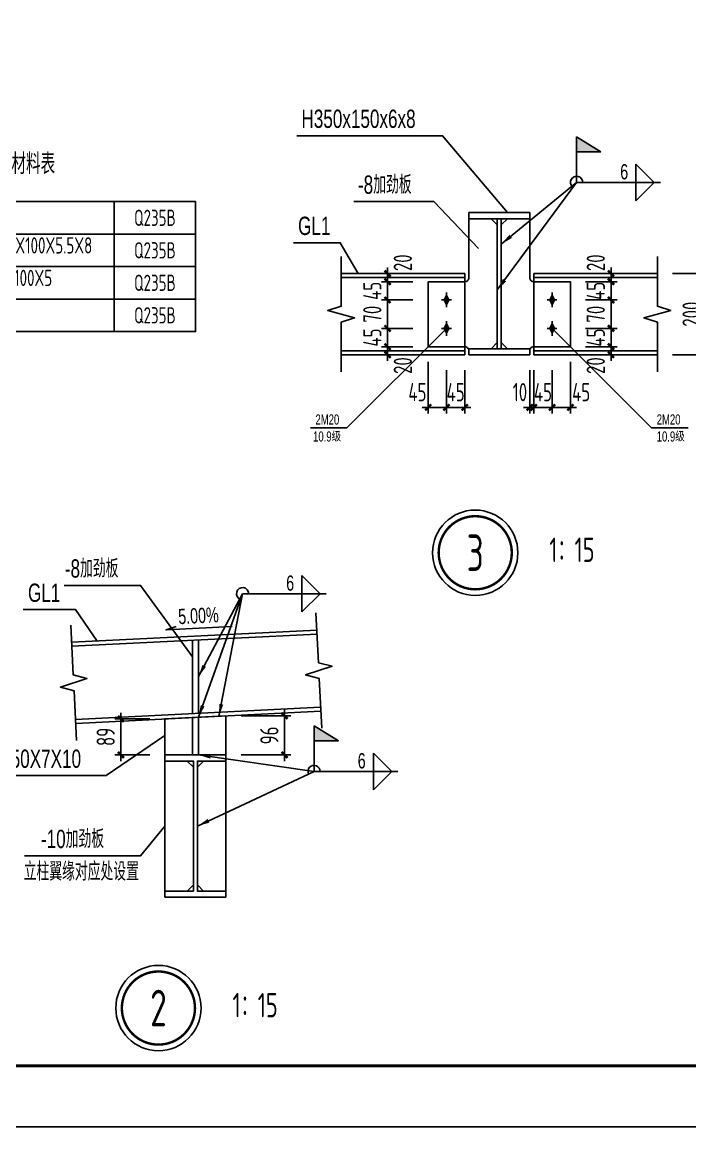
# Model space of a CAD drawing. Extents: x -803796 to -501762, y -1479216 to -846035.
# Drawn here: x -547859 to -531421, y -1196376 to -1169180 of the extents above; entities that cross this region are included whole.
import ezdxf
from ezdxf.enums import TextEntityAlignment as Align

# ---------------------------------------------------------------- set-up
doc = ezdxf.new("R2010")
doc.units = 0
doc.header["$LTSCALE"] = 1500
doc.linetypes.add('DASHED', pattern=[19.05, 12.7, -6.35])
doc.layers.get('0').update_dxf_attribs({"linetype": 'CONTINUOUS'})
doc.layers.get('Defpoints').update_dxf_attribs({"linetype": 'CONTINUOUS'})
for name, color, linetype in [('BORDER', 7, 'CONTINUOUS'), ('C_Beam', 4, 'DASHED'), ('DIM', 3, 'CONTINUOUS'), ('NUM', 7, 'CONTINUOUS'), ('STXT_GB_THIN', 2, 'CONTINUOUS'), ('STXT_HF', 7, 'CONTINUOUS'), ('STXT_HF_TEXT', 7, 'CONTINUOUS'), ('STXT_LS_THIN', 8, 'CONTINUOUS'), ('STXT_XG_END_THIN', 2, 'CONTINUOUS'), ('STXT_XG_THIN', 2, 'CONTINUOUS'), ('STXT_XG_TNDSH', 6, 'DASHED'), ('TAB', 7, 'CONTINUOUS'), ('THIN', 7, 'CONTINUOUS')]:
    doc.layers.add(name, color=color, linetype=linetype)
doc.styles.add('TSSD_Dimension', font='Tssdeng.shx', dxfattribs={"width": 0.7, "bigfont": 'hztxt.shx'})
doc.styles.add('TSSD_Label', font='tj03-romans1.shx', dxfattribs={"width": 0.7, "bigfont": 'hztxt.shx'})
doc.styles.add('TSSD_NORM', font='tssdeng.shx', dxfattribs={"width": 0.7, "bigfont": 'hztxt.shx'})
doc.styles.add('TSSD_Num', font='tssdeng.shx', dxfattribs={"width": 0.7, "bigfont": 'hztxt.shx'})
doc.dimstyles.new('TSSD_15_150', dxfattribs={"dimtxt": 450, "dimasz": 150, "dimexe": 150, "dimexo": 375, "dimgap": 150, "dimtad": 1, "dimdec": 0, "dimlfac": 0.1, "dimzin": 0, "dimdsep": 46, "dimtxsty": 'TSSD_Dimension', "dimblk": 'ARCHTICK', "dimblk1": 'ARCHTICK', "dimblk2": 'ARCHTICK', "dimcen": 0, "dimdle": 150, "dimclrt": 7, "dimadec": 0, "dimazin": 0, "dimtfac": 1, "dimtdec": 0, "dimtix": 1, "dimtmove": 2, "dimatfit": 3, "dimfxl": 1, "dimtolj": 1, "dimtzin": 0, "dimarcsym": 0})
doc.dimstyles.new('TSSD_LEADER_STYLE_300.0', dxfattribs={"dimtxt": 0.18, "dimasz": 300, "dimexe": 0.18, "dimexo": 0.0625, "dimgap": 0.09, "dimtad": 0, "dimtih": 1, "dimtoh": 1, "dimdec": 4, "dimzin": 0, "dimdsep": 46, "dimtxsty": 'Standard', "dimcen": 0.09, "dimadec": 0, "dimazin": 0, "dimtfac": 1, "dimtdec": 4, "dimtofl": 0, "dimtmove": 0, "dimatfit": 3, "dimfxl": 1, "dimtolj": 1, "dimtzin": 0, "dimarcsym": 0})

# ---------------------------------------------------------------- blocks, each defined once
blk = doc.blocks.new('ts_idx2')
at = {"color": 0, "linetype": 'ByBlock', "lineweight": -2, "const_width": 0.0333}
blk.add_lwpolyline([(-0.5, 0, 1), (0.5, 0, 1)], format="xyb", close=True, dxfattribs=at)
at = {"color": 0, "linetype": 'ByBlock', "lineweight": -2}
blk.add_circle((0, 0), 0.583, dxfattribs=at)
at = {"color": 0, "linetype": 'ByBlock', "lineweight": -2, "style": 'TSSD_Num', "width": 0.7}
blk.add_attdef('A', text='', height=0.5, dxfattribs=at).set_placement((0, 0), align=Align.MIDDLE_CENTER)
blk = doc.blocks.new('_WELD001')
at = {"linetype": 'ByBlock'}
blk.add_hatch(color=0, dxfattribs=at).paths.add_polyline_path([(0, 1.5), (0, 1), (0.8, 1)])
at = {"color": 0, "linetype": 'ByBlock'}
for p, q in [((0, 0), (0, 1.5)), ((0.8, 1), (0, 1.5)), ((0, 1), (0.8, 1))]:
    blk.add_line(p, q, dxfattribs=at)
blk = doc.blocks.new('_WELD004')
at = {"color": 0, "linetype": 'ByBlock'}
for p, q in [((0, 1), (1, 0)), ((0, 0), (0, 1))]:
    blk.add_line(p, q, dxfattribs=at)
blk = doc.blocks.new('_ArchTick')
at = {"color": 0, "linetype": 'ByBlock', "const_width": 0.4}
blk.add_lwpolyline([(-0.5, -0.5), (0.5, 0.5)], dxfattribs=at)
blk = doc.blocks.new('*D731')
at = {"layer": 'Defpoints', "color": 0, "transparency": 16777216}
for p in [(-534363, -1175370), (-534363, -1175570), (-533363, -1175570)]:
    blk.add_point(p, dxfattribs=at)
at = {"layer": 'DIM', "color": 0, "lineweight": -2, "transparency": 16777216}
for p, q in [((-533988, -1175370), (-533213, -1175370)), ((-533363, -1175370), (-533363, -1175220)), ((-533363, -1175370), (-533363, -1175570)), ((-533988, -1175570), (-533213, -1175570)), ((-533363, -1175570), (-533363, -1175720))]:
    blk.add_line(p, q, dxfattribs=at)
at = {"layer": 'DIM', "color": 0, "lineweight": -2, "transparency": 16777216, "xscale": 150, "yscale": 150, "zscale": 150}
for p, rotation in [((-533363, -1175370), 270), ((-533363, -1175570), 90)]:
    blk.add_blockref('_ArchTick', p, dxfattribs=dict(at, rotation=rotation))
at = {"layer": 'DIM', "color": 7, "transparency": 16777216, "insert": (-533738, -1175104), "char_height": 450, "attachment_point": 5, "rotation": 90, "style": 'TSSD_Dimension'}
blk.add_mtext('\\A1;20', dxfattribs=at)
blk = doc.blocks.new('*D732')
at = {"layer": 'Defpoints', "color": 0, "transparency": 16777216}
for p in [(-534363, -1175570), (-534363, -1176020), (-533363, -1176020)]:
    blk.add_point(p, dxfattribs=at)
at = {"layer": 'DIM', "color": 0, "lineweight": -2, "transparency": 16777216}
for p, q in [((-533988, -1175570), (-533213, -1175570)), ((-533363, -1175570), (-533363, -1175420)), ((-533363, -1175570), (-533363, -1176020)), ((-533988, -1176020), (-533213, -1176020)), ((-533363, -1176020), (-533363, -1176170))]:
    blk.add_line(p, q, dxfattribs=at)
at = {"layer": 'DIM', "color": 0, "lineweight": -2, "transparency": 16777216, "xscale": 150, "yscale": 150, "zscale": 150}
for p, rotation in [((-533363, -1175570), 270), ((-533363, -1176020), 90)]:
    blk.add_blockref('_ArchTick', p, dxfattribs=dict(at, rotation=rotation))
at = {"layer": 'DIM', "color": 7, "transparency": 16777216, "insert": (-533738, -1175795), "char_height": 450, "attachment_point": 5, "rotation": 90, "style": 'TSSD_Dimension'}
blk.add_mtext('\\A1;45', dxfattribs=at)
blk = doc.blocks.new('*D733')
at = {"layer": 'Defpoints', "color": 0, "transparency": 16777216}
for p in [(-534363, -1176020), (-534363, -1176720), (-533363, -1176720)]:
    blk.add_point(p, dxfattribs=at)
at = {"layer": 'DIM', "color": 0, "lineweight": -2, "transparency": 16777216}
for p, q in [((-533363, -1176020), (-533363, -1175870)), ((-533988, -1176020), (-533213, -1176020)), ((-533363, -1176020), (-533363, -1176720)), ((-533988, -1176720), (-533213, -1176720)), ((-533363, -1176720), (-533363, -1176870))]:
    blk.add_line(p, q, dxfattribs=at)
at = {"layer": 'DIM', "color": 0, "lineweight": -2, "transparency": 16777216, "xscale": 150, "yscale": 150, "zscale": 150}
for p, rotation in [((-533363, -1176020), 270), ((-533363, -1176720), 90)]:
    blk.add_blockref('_ArchTick', p, dxfattribs=dict(at, rotation=rotation))
at = {"layer": 'DIM', "color": 7, "transparency": 16777216, "insert": (-533738, -1176370), "char_height": 450, "attachment_point": 5, "rotation": 90, "style": 'TSSD_Dimension'}
blk.add_mtext('\\A1;70', dxfattribs=at)
blk = doc.blocks.new('*D734')
at = {"layer": 'Defpoints', "color": 0, "transparency": 16777216}
for p in [(-534363, -1176720), (-534363, -1177170), (-533363, -1177170)]:
    blk.add_point(p, dxfattribs=at)
at = {"layer": 'DIM', "color": 0, "lineweight": -2, "transparency": 16777216}
for p, q in [((-533988, -1176720), (-533213, -1176720)), ((-533363, -1176720), (-533363, -1176570)), ((-533363, -1176720), (-533363, -1177170)), ((-533988, -1177170), (-533213, -1177170)), ((-533363, -1177170), (-533363, -1177320))]:
    blk.add_line(p, q, dxfattribs=at)
at = {"layer": 'DIM', "color": 0, "lineweight": -2, "transparency": 16777216, "xscale": 150, "yscale": 150, "zscale": 150}
for p, rotation in [((-533363, -1176720), 270), ((-533363, -1177170), 90)]:
    blk.add_blockref('_ArchTick', p, dxfattribs=dict(at, rotation=rotation))
at = {"layer": 'DIM', "color": 7, "transparency": 16777216, "insert": (-533738, -1176945), "char_height": 450, "attachment_point": 5, "rotation": 90, "style": 'TSSD_Dimension'}
blk.add_mtext('\\A1;45', dxfattribs=at)
blk = doc.blocks.new('*D735')
at = {"layer": 'Defpoints', "color": 0, "transparency": 16777216}
for p in [(-534363, -1177170), (-534363, -1177370), (-533363, -1177370)]:
    blk.add_point(p, dxfattribs=at)
at = {"layer": 'DIM', "color": 0, "lineweight": -2, "transparency": 16777216}
for p, q in [((-533988, -1177170), (-533213, -1177170)), ((-533363, -1177170), (-533363, -1177020)), ((-533363, -1177170), (-533363, -1177370)), ((-533988, -1177370), (-533213, -1177370)), ((-533363, -1177370), (-533363, -1177520))]:
    blk.add_line(p, q, dxfattribs=at)
at = {"layer": 'DIM', "color": 0, "lineweight": -2, "transparency": 16777216, "xscale": 150, "yscale": 150, "zscale": 150}
for p, rotation in [((-533363, -1177170), 270), ((-533363, -1177370), 90)]:
    blk.add_blockref('_ArchTick', p, dxfattribs=dict(at, rotation=rotation))
at = {"layer": 'DIM', "color": 7, "transparency": 16777216, "insert": (-533738, -1177636), "char_height": 450, "attachment_point": 5, "rotation": 90, "style": 'TSSD_Dimension'}
blk.add_mtext('\\A1;20', dxfattribs=at)
blk = doc.blocks.new('*D736')
at = {"layer": 'Defpoints', "color": 0, "transparency": 16777216}
for p in [(-535363, -1177370), (-535263, -1177370), (-535263, -1178665)]:
    blk.add_point(p, dxfattribs=at)
at = {"layer": 'DIM', "color": 0, "lineweight": -2, "transparency": 16777216}
for p, q in [((-535363, -1177745), (-535363, -1178815)), ((-535263, -1177745), (-535263, -1178815)), ((-535363, -1178665), (-535513, -1178665)), ((-535363, -1178665), (-535263, -1178665)), ((-535263, -1178665), (-535113, -1178665))]:
    blk.add_line(p, q, dxfattribs=at)
at = {"layer": 'DIM', "color": 0, "lineweight": -2, "transparency": 16777216, "xscale": 150, "yscale": 150, "zscale": 150}
blk.add_blockref('_ArchTick', (-535363, -1178665), dxfattribs=at)
at = {"layer": 'DIM', "color": 0, "lineweight": -2, "transparency": 16777216, "xscale": 150, "yscale": 150, "zscale": 150, "rotation": 180}
blk.add_blockref('_ArchTick', (-535263, -1178665), dxfattribs=at)
at = {"layer": 'DIM', "color": 7, "transparency": 16777216, "insert": (-535605, -1178290), "char_height": 450, "attachment_point": 5, "style": 'TSSD_Dimension'}
blk.add_mtext('\\A1;10', dxfattribs=at)
blk = doc.blocks.new('*D737')
at = {"layer": 'Defpoints', "color": 0, "transparency": 16777216}
for p in [(-535263, -1177370), (-534813, -1177370), (-534813, -1178665)]:
    blk.add_point(p, dxfattribs=at)
at = {"layer": 'DIM', "color": 0, "lineweight": -2, "transparency": 16777216}
for p, q in [((-535263, -1177745), (-535263, -1178815)), ((-534813, -1177745), (-534813, -1178815)), ((-535263, -1178665), (-535413, -1178665)), ((-535263, -1178665), (-534813, -1178665)), ((-534813, -1178665), (-534663, -1178665))]:
    blk.add_line(p, q, dxfattribs=at)
at = {"layer": 'DIM', "color": 0, "lineweight": -2, "transparency": 16777216, "xscale": 150, "yscale": 150, "zscale": 150}
blk.add_blockref('_ArchTick', (-535263, -1178665), dxfattribs=at)
at = {"layer": 'DIM', "color": 0, "lineweight": -2, "transparency": 16777216, "xscale": 150, "yscale": 150, "zscale": 150, "rotation": 180}
blk.add_blockref('_ArchTick', (-534813, -1178665), dxfattribs=at)
at = {"layer": 'DIM', "color": 7, "transparency": 16777216, "insert": (-535038, -1178290), "char_height": 450, "attachment_point": 5, "style": 'TSSD_Dimension'}
blk.add_mtext('\\A1;45', dxfattribs=at)
blk = doc.blocks.new('*D738')
at = {"layer": 'Defpoints', "color": 0, "transparency": 16777216}
for p in [(-534363, -1177170), (-534813, -1177370), (-534363, -1178665)]:
    blk.add_point(p, dxfattribs=at)
at = {"layer": 'DIM', "color": 0, "lineweight": -2, "transparency": 16777216}
for p, q in [((-534363, -1177545), (-534363, -1178815)), ((-534813, -1177745), (-534813, -1178815)), ((-534963, -1178665), (-534213, -1178665))]:
    blk.add_line(p, q, dxfattribs=at)
at = {"layer": 'DIM', "color": 0, "lineweight": -2, "transparency": 16777216, "xscale": 150, "yscale": 150, "zscale": 150, "rotation": 180}
blk.add_blockref('_ArchTick', (-534813, -1178665), dxfattribs=at)
at = {"layer": 'DIM', "color": 0, "lineweight": -2, "transparency": 16777216, "xscale": 150, "yscale": 150, "zscale": 150}
blk.add_blockref('_ArchTick', (-534363, -1178665), dxfattribs=at)
at = {"layer": 'DIM', "color": 7, "transparency": 16777216, "insert": (-534097, -1178290), "char_height": 450, "attachment_point": 5, "style": 'TSSD_Dimension'}
blk.add_mtext('\\A1;45', dxfattribs=at)
blk = doc.blocks.new('*D739')
at = {"layer": 'Defpoints', "color": 0, "transparency": 16777216}
for p in [(-537863, -1175370), (-538863, -1175570), (-537863, -1175570)]:
    blk.add_point(p, dxfattribs=at)
at = {"layer": 'DIM', "color": 0, "lineweight": -2, "transparency": 16777216}
for p, q in [((-538238, -1175370), (-539013, -1175370)), ((-538863, -1175370), (-538863, -1175220)), ((-538863, -1175370), (-538863, -1175570)), ((-538238, -1175570), (-539013, -1175570)), ((-538863, -1175570), (-538863, -1175720))]:
    blk.add_line(p, q, dxfattribs=at)
at = {"layer": 'DIM', "color": 0, "lineweight": -2, "transparency": 16777216, "xscale": 150, "yscale": 150, "zscale": 150}
for p, rotation in [((-538863, -1175370), 270), ((-538863, -1175570), 90)]:
    blk.add_blockref('_ArchTick', p, dxfattribs=dict(at, rotation=rotation))
at = {"layer": 'DIM', "color": 7, "transparency": 16777216, "insert": (-538488, -1175104), "char_height": 450, "attachment_point": 5, "rotation": 90, "style": 'TSSD_Dimension'}
blk.add_mtext('\\A1;20', dxfattribs=at)
blk = doc.blocks.new('*D740')
at = {"layer": 'Defpoints', "color": 0, "transparency": 16777216}
for p in [(-537863, -1175570), (-538863, -1176020), (-537863, -1176020)]:
    blk.add_point(p, dxfattribs=at)
at = {"layer": 'DIM', "color": 0, "lineweight": -2, "transparency": 16777216}
for p, q in [((-538238, -1175570), (-539013, -1175570)), ((-538863, -1175570), (-538863, -1175420)), ((-538863, -1175570), (-538863, -1176020)), ((-538238, -1176020), (-539013, -1176020)), ((-538863, -1176020), (-538863, -1176170))]:
    blk.add_line(p, q, dxfattribs=at)
at = {"layer": 'DIM', "color": 0, "lineweight": -2, "transparency": 16777216, "xscale": 150, "yscale": 150, "zscale": 150}
for p, rotation in [((-538863, -1175570), 270), ((-538863, -1176020), 90)]:
    blk.add_blockref('_ArchTick', p, dxfattribs=dict(at, rotation=rotation))
at = {"layer": 'DIM', "color": 7, "transparency": 16777216, "insert": (-539238, -1175795), "char_height": 450, "attachment_point": 5, "rotation": 90, "style": 'TSSD_Dimension'}
blk.add_mtext('\\A1;45', dxfattribs=at)
blk = doc.blocks.new('*D741')
at = {"layer": 'Defpoints', "color": 0, "transparency": 16777216}
for p in [(-537863, -1176020), (-538863, -1176720), (-537863, -1176720)]:
    blk.add_point(p, dxfattribs=at)
at = {"layer": 'DIM', "color": 0, "lineweight": -2, "transparency": 16777216}
for p, q in [((-538863, -1176020), (-538863, -1175870)), ((-538238, -1176020), (-539013, -1176020)), ((-538863, -1176020), (-538863, -1176720)), ((-538238, -1176720), (-539013, -1176720)), ((-538863, -1176720), (-538863, -1176870))]:
    blk.add_line(p, q, dxfattribs=at)
at = {"layer": 'DIM', "color": 0, "lineweight": -2, "transparency": 16777216, "xscale": 150, "yscale": 150, "zscale": 150}
for p, rotation in [((-538863, -1176020), 270), ((-538863, -1176720), 90)]:
    blk.add_blockref('_ArchTick', p, dxfattribs=dict(at, rotation=rotation))
at = {"layer": 'DIM', "color": 7, "transparency": 16777216, "insert": (-539238, -1176370), "char_height": 450, "attachment_point": 5, "rotation": 90, "style": 'TSSD_Dimension'}
blk.add_mtext('\\A1;70', dxfattribs=at)
blk = doc.blocks.new('*D742')
at = {"layer": 'Defpoints', "color": 0, "transparency": 16777216}
for p in [(-537863, -1176720), (-538863, -1177170), (-537863, -1177170)]:
    blk.add_point(p, dxfattribs=at)
at = {"layer": 'DIM', "color": 0, "lineweight": -2, "transparency": 16777216}
for p, q in [((-538238, -1176720), (-539013, -1176720)), ((-538863, -1176720), (-538863, -1176570)), ((-538863, -1176720), (-538863, -1177170)), ((-538238, -1177170), (-539013, -1177170)), ((-538863, -1177170), (-538863, -1177320))]:
    blk.add_line(p, q, dxfattribs=at)
at = {"layer": 'DIM', "color": 0, "lineweight": -2, "transparency": 16777216, "xscale": 150, "yscale": 150, "zscale": 150}
for p, rotation in [((-538863, -1176720), 270), ((-538863, -1177170), 90)]:
    blk.add_blockref('_ArchTick', p, dxfattribs=dict(at, rotation=rotation))
at = {"layer": 'DIM', "color": 7, "transparency": 16777216, "insert": (-539238, -1176945), "char_height": 450, "attachment_point": 5, "rotation": 90, "style": 'TSSD_Dimension'}
blk.add_mtext('\\A1;45', dxfattribs=at)
blk = doc.blocks.new('*D743')
at = {"layer": 'Defpoints', "color": 0, "transparency": 16777216}
for p in [(-537863, -1177170), (-538863, -1177370), (-537863, -1177370)]:
    blk.add_point(p, dxfattribs=at)
at = {"layer": 'DIM', "color": 0, "lineweight": -2, "transparency": 16777216}
for p, q in [((-538238, -1177170), (-539013, -1177170)), ((-538863, -1177170), (-538863, -1177020)), ((-538863, -1177170), (-538863, -1177370)), ((-538238, -1177370), (-539013, -1177370)), ((-538863, -1177370), (-538863, -1177520))]:
    blk.add_line(p, q, dxfattribs=at)
at = {"layer": 'DIM', "color": 0, "lineweight": -2, "transparency": 16777216, "xscale": 150, "yscale": 150, "zscale": 150}
for p, rotation in [((-538863, -1177170), 270), ((-538863, -1177370), 90)]:
    blk.add_blockref('_ArchTick', p, dxfattribs=dict(at, rotation=rotation))
at = {"layer": 'DIM', "color": 7, "transparency": 16777216, "insert": (-538488, -1177636), "char_height": 450, "attachment_point": 5, "rotation": 90, "style": 'TSSD_Dimension'}
blk.add_mtext('\\A1;20', dxfattribs=at)
blk = doc.blocks.new('*D744')
at = {"layer": 'Defpoints', "color": 0, "transparency": 16777216}
for p in [(-537413, -1177370), (-536963, -1177370), (-537413, -1178665)]:
    blk.add_point(p, dxfattribs=at)
at = {"layer": 'DIM', "color": 0, "lineweight": -2, "transparency": 16777216}
for p, q in [((-537413, -1177745), (-537413, -1178815)), ((-536963, -1177745), (-536963, -1178815)), ((-537413, -1178665), (-537563, -1178665)), ((-536963, -1178665), (-537413, -1178665)), ((-536963, -1178665), (-536813, -1178665))]:
    blk.add_line(p, q, dxfattribs=at)
at = {"layer": 'DIM', "color": 0, "lineweight": -2, "transparency": 16777216, "xscale": 150, "yscale": 150, "zscale": 150}
blk.add_blockref('_ArchTick', (-537413, -1178665), dxfattribs=at)
at = {"layer": 'DIM', "color": 0, "lineweight": -2, "transparency": 16777216, "xscale": 150, "yscale": 150, "zscale": 150, "rotation": 180}
blk.add_blockref('_ArchTick', (-536963, -1178665), dxfattribs=at)
at = {"layer": 'DIM', "color": 7, "transparency": 16777216, "insert": (-537188, -1178290), "char_height": 450, "attachment_point": 5, "style": 'TSSD_Dimension'}
blk.add_mtext('\\A1;45', dxfattribs=at)
blk = doc.blocks.new('*D745')
at = {"layer": 'Defpoints', "color": 0, "transparency": 16777216}
for p in [(-537863, -1177170), (-537413, -1177370), (-537863, -1178665)]:
    blk.add_point(p, dxfattribs=at)
at = {"layer": 'DIM', "color": 0, "lineweight": -2, "transparency": 16777216}
for p, q in [((-537863, -1177545), (-537863, -1178815)), ((-537413, -1177745), (-537413, -1178815)), ((-537263, -1178665), (-538013, -1178665))]:
    blk.add_line(p, q, dxfattribs=at)
at = {"layer": 'DIM', "color": 0, "lineweight": -2, "transparency": 16777216, "xscale": 150, "yscale": 150, "zscale": 150, "rotation": 180}
blk.add_blockref('_ArchTick', (-537863, -1178665), dxfattribs=at)
at = {"layer": 'DIM', "color": 0, "lineweight": -2, "transparency": 16777216, "xscale": 150, "yscale": 150, "zscale": 150}
blk.add_blockref('_ArchTick', (-537413, -1178665), dxfattribs=at)
at = {"layer": 'DIM', "color": 7, "transparency": 16777216, "insert": (-538129, -1178290), "char_height": 450, "attachment_point": 5, "style": 'TSSD_Dimension'}
blk.add_mtext('\\A1;45', dxfattribs=at)
blk = doc.blocks.new('*D746')
at = {"layer": 'Defpoints', "color": 0, "transparency": 16777216}
for p in [(-532221, -1175370), (-532221, -1177370), (-531004, -1177370)]:
    blk.add_point(p, dxfattribs=at)
at = {"layer": 'DIM', "color": 0, "lineweight": -2, "transparency": 16777216}
for p, q in [((-531846, -1175370), (-530854, -1175370)), ((-531004, -1175220), (-531004, -1177520)), ((-531846, -1177370), (-530854, -1177370))]:
    blk.add_line(p, q, dxfattribs=at)
at = {"layer": 'DIM', "color": 0, "lineweight": -2, "transparency": 16777216, "xscale": 150, "yscale": 150, "zscale": 150}
for p, rotation in [((-531004, -1175370), 90), ((-531004, -1177370), 270)]:
    blk.add_blockref('_ArchTick', p, dxfattribs=dict(at, rotation=rotation))
at = {"layer": 'DIM', "color": 7, "transparency": 16777216, "insert": (-531379, -1176370), "char_height": 450, "attachment_point": 5, "rotation": 90, "style": 'TSSD_Dimension'}
blk.add_mtext('\\A1;200', dxfattribs=at)
blk = doc.blocks.new('*D747')
at = {"layer": 'Defpoints', "color": 0, "transparency": 16777216}
for p in [(-545426, -1186334), (-544342, -1186334), (-544342, -1187219)]:
    blk.add_point(p, dxfattribs=at)
at = {"layer": 'DIM', "color": 0, "lineweight": -2, "transparency": 16777216}
for p, q in [((-545426, -1187369), (-545426, -1186184)), ((-544717, -1186334), (-545576, -1186334)), ((-544717, -1187219), (-545576, -1187219))]:
    blk.add_line(p, q, dxfattribs=at)
at = {"layer": 'DIM', "color": 0, "lineweight": -2, "transparency": 16777216, "xscale": 150, "yscale": 150, "zscale": 150}
for p, rotation in [((-545426, -1186334), 90), ((-545426, -1187219), 270)]:
    blk.add_blockref('_ArchTick', p, dxfattribs=dict(at, rotation=rotation))
at = {"layer": 'DIM', "color": 7, "transparency": 16777216, "insert": (-545801, -1186776), "char_height": 450, "attachment_point": 5, "rotation": 90, "style": 'TSSD_Dimension'}
blk.add_mtext('\\A1;89', dxfattribs=at)
blk = doc.blocks.new('*D748')
at = {"layer": 'Defpoints', "color": 0, "transparency": 16777216}
for p in [(-542842, -1186259), (-541398, -1186259), (-542842, -1187219)]:
    blk.add_point(p, dxfattribs=at)
at = {"layer": 'DIM', "color": 0, "lineweight": -2, "transparency": 16777216}
for p, q in [((-542467, -1186259), (-541248, -1186259)), ((-541398, -1187369), (-541398, -1186109)), ((-542467, -1187219), (-541248, -1187219))]:
    blk.add_line(p, q, dxfattribs=at)
at = {"layer": 'DIM', "color": 0, "lineweight": -2, "transparency": 16777216, "xscale": 150, "yscale": 150, "zscale": 150}
for p, rotation in [((-541398, -1186259), 90), ((-541398, -1187219), 270)]:
    blk.add_blockref('_ArchTick', p, dxfattribs=dict(at, rotation=rotation))
at = {"layer": 'DIM', "color": 7, "transparency": 16777216, "insert": (-541773, -1186739), "char_height": 450, "attachment_point": 5, "rotation": 90, "style": 'TSSD_Dimension'}
blk.add_mtext('\\A1;96', dxfattribs=at)

msp = doc.modelspace()

# ---------------------------------------------------------------- hatches: boundary and pattern name
at = {"layer": 'STXT_LS_THIN'}
for points in [[(-537412.8, -1175900.3), (-537472.8, -1176020.3), (-537412.8, -1176140.3), (-537352.8, -1176020.3)], [(-534812.8, -1175900.3), (-534752.8, -1176020.3), (-534812.8, -1176140.3), (-534872.8, -1176020.3)], [(-537412.8, -1176600.3), (-537472.8, -1176720.3), (-537412.8, -1176840.3), (-537352.8, -1176720.3)], [(-534812.8, -1176600.3), (-534752.8, -1176720.3), (-534812.8, -1176840.3), (-534872.8, -1176720.3)]]:
    msp.add_hatch(color=256, dxfattribs=at).paths.add_polyline_path(points)

# ---------------------------------------------------------------- linework, layer by layer
for p, q in [((-537412.8, -1176720.3), (-539862.8, -1179170.3)), ((-534812.8, -1176720.3), (-532362.8, -1179170.3)), ((-539862.8, -1179170.3), (-540762.8, -1179170.3)), ((-532362.8, -1179170.3), (-531462.8, -1179170.3))]:
    msp.add_line(p, q)
for points in [[(-541099.7, -1171976.2), (-537509.3, -1171976.2), (-535908.6, -1173870.3)], [(-536624.4, -1174754.9), (-537726.3, -1173597), (-539696.5, -1173597)], [(-541182.4, -1174611.4), (-540025.8, -1174611.4), (-539583.8, -1175370.3)]]:
    msp.add_lwpolyline(points)
at = {"elevation": -6.2}
for points in [[(-543666.8, -1184803.8), (-544941.2, -1183045.6), (-546827.5, -1183045.6)], [(-547830.9, -1183642.7), (-546541.1, -1183642.7), (-546012.9, -1184414.9)], [(-544341.8, -1186738.8), (-545789.2, -1187728.3), (-550198.7, -1187728.3)], [(-544341.8, -1188968.8), (-544941.2, -1189702.9), (-547801.7, -1189702.9)]]:
    msp.add_lwpolyline(points, dxfattribs=at)
at = {"color": 4, "elevation": -6.2}
msp.add_lwpolyline([(-544341.8, -1187218.8), (-542841.8, -1187218.8), (-542841.8, -1187368.8), (-543541.8, -1187368.8), (-543541.8, -1190568.8), (-542841.8, -1190568.8), (-542841.8, -1190718.8), (-544341.8, -1190718.8), (-544341.8, -1190568.8), (-543641.8, -1190568.8), (-543641.8, -1187368.8), (-544341.8, -1187368.8)], close=True, dxfattribs=at)
at = {"color": 6, "elevation": -6.2}
for points in [[(-544341.8, -1187368.8), (-543791.8, -1187368.8), (-543641.8, -1187518.8), (-543641.8, -1190418.8), (-543791.8, -1190568.8), (-544341.8, -1190568.8)], [(-542841.8, -1187368.8), (-543391.8, -1187368.8), (-543541.8, -1187518.8), (-543541.8, -1190418.8), (-543391.8, -1190568.8), (-542841.8, -1190568.8)]]:
    msp.add_lwpolyline(points, close=True, dxfattribs=at)
at = {"layer": 'BORDER', "elevation": -3.1}
msp.add_lwpolyline([(-590861.8, -1196375.7), (-590861.8, -1133375.7), (-501761.8, -1133375.7), (-501761.8, -1196375.7)], close=True, dxfattribs=at)
at = {"layer": 'BORDER', "const_width": 75, "elevation": -3.1}
msp.add_lwpolyline([(-587111.8, -1194875.7), (-587111.8, -1134875.7), (-503261.8, -1134875.7), (-503261.8, -1194875.7)], close=True, dxfattribs=at)
at = {"layer": 'C_Beam', "linetype": 'ByBlock'}
for p, q in [((-536862.8, -1173870.3), (-535362.8, -1173870.3)), ((-536862.8, -1174020.3), (-536862.8, -1173870.3)), ((-536862.8, -1173870.3), (-536862.8, -1174020.3)), ((-536862.8, -1174020.3), (-535362.8, -1174020.3)), ((-536162.8, -1174020.3), (-536162.8, -1177220.3)), ((-536062.8, -1174020.3), (-536062.8, -1177220.3)), ((-535362.8, -1173870.3), (-535362.8, -1174020.3)), ((-536862.8, -1177220.3), (-535362.8, -1177220.3)), ((-536862.8, -1177220.3), (-536862.8, -1177370.3)), ((-535362.8, -1177220.3), (-535362.8, -1177370.3)), ((-536862.8, -1177370.3), (-535362.8, -1177370.3))]:
    msp.add_line(p, q, dxfattribs=at)
at = {"layer": 'STXT_GB_THIN'}
for points in [[(-536876.2, -1177220.3), (-536312.8, -1177220.3), (-536162.8, -1177070.3), (-536162.8, -1174170.3), (-536312.8, -1174020.3), (-536862.8, -1174020.3), (-536862.8, -1175470.3, -0.4142136), (-536962.8, -1175570.3), (-537862.8, -1175570.3), (-537862.8, -1177170.3), (-536962.8, -1177170.3, -0.2679492)], [(-535349.4, -1177220.3), (-535912.8, -1177220.3), (-536062.8, -1177070.3), (-536062.8, -1174170.3), (-535912.8, -1174020.3), (-535362.8, -1174020.3), (-535362.8, -1175470.3, 0.4142136), (-535262.8, -1175570.3), (-534362.8, -1175570.3), (-534362.8, -1177170.3), (-535262.8, -1177170.3, 0.2679492)]]:
    msp.add_lwpolyline(points, format="xyb", close=True, dxfattribs=at)
at = {"layer": 'STXT_HF'}
for p, q in [((-534209.7, -1173125.9), (-532148.3, -1173125.9)), ((-542432, -1183250.6, -6.2), (-540370.7, -1183250.6, -6.2)), ((-540671.6, -1187625.5, -6.2), (-538610.3, -1187625.5, -6.2))]:
    msp.add_line(p, q, dxfattribs=at)
for centre, end in [((-534209.7, -1173125.9), 225.34452), ((-542432, -1183250.6, -6.2), 248.28569), ((-540671.6, -1187625.5, -6.2), 205.08132)]:
    msp.add_arc(centre, 150, 0, end, dxfattribs=at)
at = {"layer": 'STXT_LS_THIN'}
for p, q in [((-537412.8, -1175900.3), (-537472.8, -1176020.3)), ((-537412.8, -1175840.3), (-537412.8, -1176200.3)), ((-537412.8, -1175900.3), (-537352.8, -1176020.3)), ((-534812.8, -1175900.3), (-534872.8, -1176020.3)), ((-534812.8, -1175840.3), (-534812.8, -1176200.3)), ((-534812.8, -1175900.3), (-534752.8, -1176020.3)), ((-537532.8, -1176020.3), (-537292.8, -1176020.3)), ((-537412.8, -1176140.3), (-537472.8, -1176020.3)), ((-537412.8, -1176140.3), (-537352.8, -1176020.3)), ((-534692.8, -1176020.3), (-534932.8, -1176020.3)), ((-534812.8, -1176140.3), (-534872.8, -1176020.3)), ((-534812.8, -1176140.3), (-534752.8, -1176020.3)), ((-537532.8, -1176720.3), (-537292.8, -1176720.3)), ((-537412.8, -1176600.3), (-537472.8, -1176720.3)), ((-537412.8, -1176840.3), (-537472.8, -1176720.3)), ((-537412.8, -1176540.3), (-537412.8, -1176900.3)), ((-537412.8, -1176600.3), (-537352.8, -1176720.3)), ((-537412.8, -1176840.3), (-537352.8, -1176720.3)), ((-534692.8, -1176720.3), (-534932.8, -1176720.3)), ((-534812.8, -1176600.3), (-534872.8, -1176720.3)), ((-534812.8, -1176840.3), (-534872.8, -1176720.3)), ((-534812.8, -1176540.3), (-534812.8, -1176900.3)), ((-534812.8, -1176600.3), (-534752.8, -1176720.3)), ((-534812.8, -1176840.3), (-534752.8, -1176720.3))]:
    msp.add_line(p, q, dxfattribs=at)
at = {"layer": 'STXT_XG_END_THIN'}
for p, q in [((-544341.8, -1186333.8, -6.2), (-542841.8, -1186258.8, -6.2)), ((-544341.8, -1187218.8, -6.2), (-542841.8, -1187218.8, -6.2))]:
    msp.add_line(p, q, dxfattribs=at)
at = {"layer": 'STXT_XG_THIN'}
for p, q in [((-536962.8, -1175370.3), (-540004.5, -1175370.3)), ((-535262.8, -1175370.3), (-532221.1, -1175370.3)), ((-536962.8, -1175470.3), (-540004.5, -1175470.3)), ((-535262.8, -1175470.3), (-532221.1, -1175470.3)), ((-536962.8, -1177270.3), (-540004.5, -1177270.3)), ((-535262.8, -1177270.3), (-532221.1, -1177270.3)), ((-536962.8, -1177370.3), (-540004.5, -1177370.3)), ((-535262.8, -1177370.3), (-532221.1, -1177370.3)), ((-546638.7, -1184446.2, -6.2), (-540605.6, -1184144.5, -6.2)), ((-546633.7, -1184546.1, -6.2), (-540600.6, -1184244.4, -6.2)), ((-546543.8, -1186343.8, -6.2), (-540510.7, -1186042.2, -6.2)), ((-546538.8, -1186443.7, -6.2), (-540505.7, -1186142, -6.2)), ((-542841.8, -1186258.8, -6.2), (-542841.8, -1187218.8, -6.2)), ((-544341.8, -1186333.8, -6.2), (-544341.8, -1187218.8, -6.2))]:
    msp.add_line(p, q, dxfattribs=at)
for points in [[(-536962.8, -1175370.3), (-536962.8, -1175570.3)], [(-535262.8, -1175370.3), (-535262.8, -1175570.3)], [(-536962.8, -1177170.3), (-536962.8, -1177370.3)], [(-535262.8, -1177170.3), (-535262.8, -1177370.3)]]:
    msp.add_lwpolyline(points, dxfattribs=at)
at = {"layer": 'STXT_XG_TNDSH'}
for p, q in [((-536962.8, -1175570.3), (-536962.8, -1177170.3)), ((-535262.8, -1175570.3), (-535262.8, -1177170.3)), ((-543666.8, -1184397.7, -6.2), (-543666.8, -1186200, -6.2)), ((-543516.8, -1184390.2, -6.2), (-543516.8, -1186192.5, -6.2)), ((-543666.8, -1186300.1, -6.2), (-543666.8, -1187218.8, -6.2)), ((-543516.8, -1186292.6, -6.2), (-543516.8, -1187218.8, -6.2))]:
    msp.add_line(p, q, dxfattribs=at)
at = {"layer": 'TAB'}
for p, q in [((-545589, -1173597.5, -6.2), (-545589, -1175197.5, -6.2)), ((-545589, -1175197.5, -6.2), (-545589, -1176797.5, -6.2))]:
    msp.add_line(p, q, dxfattribs=at)
at = {"layer": 'TAB', "elevation": -6.2}
for points in [[(-551402.7, -1173597.5), (-543589, -1173597.5), (-543589, -1174397.5), (-551402.7, -1174397.5)], [(-551402.7, -1174397.5), (-543589, -1174397.5), (-543589, -1175197.5), (-551402.7, -1175197.5)], [(-551402.7, -1175197.5), (-543589, -1175197.5), (-543589, -1175997.5), (-551402.7, -1175997.5)], [(-551402.7, -1175997.5), (-543589, -1175997.5), (-543589, -1175997.5), (-551402.7, -1175997.5)], [(-551402.7, -1175997.5), (-543589, -1175997.5), (-543589, -1176797.5), (-551402.7, -1176797.5)]]:
    msp.add_lwpolyline(points, close=True, dxfattribs=at)
at = {"layer": 'THIN'}
for points in [[(-540004.5, -1174950.3), (-540004.5, -1176175.3), (-540334.5, -1176280.3), (-539674.5, -1176460.3), (-540004.5, -1176565.3), (-540004.5, -1177790.3)], [(-532221.1, -1174950.3), (-532221.1, -1176175.3), (-531891.1, -1176280.3), (-532551.1, -1176460.3), (-532221.1, -1176565.3), (-532221.1, -1177790.3)]]:
    msp.add_lwpolyline(points, dxfattribs=at)
at = {"layer": 'THIN', "elevation": -6.2}
for points in [[(-540626.6, -1183725.1), (-540565.4, -1184948.5), (-540230.6, -1185036.9), (-540880.8, -1185249.7), (-540545.9, -1185338), (-540484.8, -1186561.5)], [(-546659.7, -1184026.7), (-546598.5, -1185250.2), (-546263.7, -1185338.6), (-546913.9, -1185551.3), (-546579, -1185639.7), (-546517.9, -1186863.2)], [(-542691.8, -1184061.1), (-544314.8, -1184142.3), (-544064.9, -1184061.7)]]:
    msp.add_lwpolyline(points, dxfattribs=at)

# ---------------------------------------------------------------- block references
at = {"layer": 'STXT_HF'}
for name, p, xscale, yscale, zscale in [('_WELD001', (-534209.7, -1173125.9), 750, 750, 750), ('_WELD004', (-532748.3, -1173125.9), 450, 450, 450), ('_WELD004', (-540970.7, -1183250.6, -6.2), 450, 450, 450), ('_WELD001', (-540671.6, -1187625.5, -6.2), 750, 750, 750), ('_WELD004', (-539210.3, -1187625.5, -6.2), 450, 450, 450)]:
    msp.add_blockref(name, p, dxfattribs=dict(at, xscale=xscale, yscale=yscale, zscale=zscale))
at = {"layer": 'STXT_HF', "xscale": -450, "yscale": 449.9999999999998, "zscale": 450, "rotation": 180}
for p in [(-532748.3, -1173125.9), (-540970.7, -1183250.6, -6.2), (-539210.3, -1187625.5, -6.2)]:
    msp.add_blockref('_WELD004', p, dxfattribs=at)
at = {"layer": 'THIN'}
ref = msp.add_blockref('ts_idx2', (-536705, -1182242.4, -3.1), dxfattribs=dict(at, xscale=1800, yscale=1800, zscale=1800))
ref.add_attrib('1', '3', dxfattribs={"height": 900, "style": 'TSSD_Num', "width": 0.7}).set_placement((-536705, -1182242.4, -3.1), align=Align.MIDDLE_CENTER)
ref = msp.add_blockref('ts_idx2', (-544503.3, -1193450.1, -9.3), dxfattribs=dict(at, xscale=1800, yscale=1800, zscale=1800))
ref.add_attrib('1', '2', dxfattribs={"height": 900, "style": 'TSSD_Num', "width": 0.7}).set_placement((-544503.3, -1193450.1, -9.3), align=Align.MIDDLE_CENTER)

# ---------------------------------------------------------------- texts
at = {"style": 'TSSD_Label', "width": 0.7}
for s, height, p in [('H350x150x6x8', 450, (-540983, -1171785.2)), ('-8加劲板', 450, (-539591.7, -1173405.9)), ('GL1', 450, (-541065.7, -1174420.3)), ('2M20', 250, (-540637.8, -1179087)), ('2M20', 250, (-532237.8, -1179087)), ('10.9级', 250, (-540696.3, -1179505.8)), ('10.9级', 250, (-532237.8, -1179505.8)), ('-8加劲板', 450, (-546806.5, -1182854.5, -6.2)), ('GL1', 450, (-547714.2, -1183451.7, -6.2)), ('HW150X150X7X10', 450, (-550060.1, -1187537.2, -6.2)), ('-10加劲板', 450, (-547394.9, -1189511.9, -6.2)), ('立柱翼缘对应处设置', 450, (-547819.1, -1190313.6, -6.2))]:
    msp.add_text(s, height=height, dxfattribs=at).set_placement(p)
at = {"layer": 'NUM', "style": 'TSSD_NORM', "width": 0.7}
for p in [(-535135.9, -1182650.7, -3.1), (-542934.1, -1193858.4, -9.3)]:
    msp.add_text(' 1：15', height=600, dxfattribs=at).set_placement(p, align=Align.BOTTOM_LEFT)
at = {"layer": 'STXT_HF_TEXT', "style": 'TSSD_Label', "width": 0.7}
for p in [(-533135.8, -1173050.9), (-541358.2, -1183175.6, -6.2), (-539597.8, -1187550.5, -6.2)]:
    msp.add_text('6', height=375, dxfattribs=at).set_placement(p)
at = {"layer": 'TAB', "style": 'TSSD_NORM', "width": 0.7}
for s, height, p in [('材料表', 511.5, (-547582, -1173076.5, -6.2)), ('HN200X100X5.5X8', 400.5, (-547583.2, -1174997.5, -6.2)), ('口150X100X5', 400.5, (-548102.7, -1175797.5, -6.2))]:
    msp.add_text(s, height=height, dxfattribs=at).set_placement(p, align=Align.BOTTOM_CENTER)
for p in [(-544589, -1173997.5, -6.2), (-544589, -1174797.5, -6.2), (-544589, -1175597.5, -6.2), (-544589, -1176397.5, -6.2)]:
    msp.add_text('Q235B', height=400, dxfattribs=at).set_placement(p, align=Align.MIDDLE_CENTER)
at = {"layer": 'THIN', "style": 'TSSD_Label', "width": 0.7}
msp.add_text('5.00%', height=375, rotation=2.86241, dxfattribs=at).set_placement((-543518.9, -1183789.6, -6.2), align=Align.MIDDLE)

# ---------------------------------------------------------------- dimensions: what is measured, and where the dimension line sits
at = {"layer": 'DIM'}
for base, p1, p2, angle, picture, middle in [((-538862.8, -1175570.3), (-537862.8, -1175370.3), (-537862.8, -1175570.3), 90, '*D739', (-538487.8, -1175104.3)), ((-533362.8, -1175570.3), (-534362.8, -1175370.3), (-534362.8, -1175570.3), 90, '*D731', (-533737.8, -1175104.3)), ((-538862.8, -1177370.3), (-537862.8, -1177170.3), (-537862.8, -1177370.3), 90, '*D743', (-538487.8, -1177636.3)), ((-537862.8, -1178665.2), (-537412.8, -1177370.3), (-537862.8, -1177170.3), 180, '*D745', (-538128.8, -1178290.2)), ((-533362.8, -1177370.3), (-534362.8, -1177170.3), (-534362.8, -1177370.3), 90, '*D735', (-533737.8, -1177636.3))]:
    dim = msp.add_linear_dim(base=base, p1=p1, p2=p2, angle=angle, dimstyle='TSSD_15_150', dxfattribs=at)
    dim.commit()
    dim.dimension.update_dxf_attribs({"geometry": picture, "text_midpoint": middle, "dimtype": 160})
dim = msp.add_aligned_dim(p1=(-532221.1, -1175370.3), p2=(-532221.1, -1177370.3), distance=1217.6, dimstyle='TSSD_15_150', dxfattribs=at)
dim.commit()
dim.dimension.update_dxf_attribs({"geometry": '*D746', "text_midpoint": (-531378.5, -1176370.3)})
for base, p1, p2, angle, picture, middle in [((-538862.8, -1176020.3), (-537862.8, -1175570.3), (-537862.8, -1176020.3), 270, '*D740', (-539237.8, -1175795.3)), ((-533362.8, -1176020.3), (-534362.8, -1175570.3), (-534362.8, -1176020.3), 270, '*D732', (-533737.8, -1175795.3)), ((-538862.8, -1176720.3), (-537862.8, -1176020.3), (-537862.8, -1176720.3), 270, '*D741', (-539237.8, -1176370.3)), ((-533362.8, -1176720.3), (-534362.8, -1176020.3), (-534362.8, -1176720.3), 270, '*D733', (-533737.8, -1176370.3)), ((-538862.8, -1177170.3), (-537862.8, -1176720.3), (-537862.8, -1177170.3), 90, '*D742', (-539237.8, -1176945.3)), ((-533362.8, -1177170.3), (-534362.8, -1176720.3), (-534362.8, -1177170.3), 90, '*D734', (-533737.8, -1176945.3)), ((-537412.8, -1178665.2), (-536962.8, -1177370.3), (-537412.8, -1177370.3), 180, '*D744', (-537187.8, -1178290.2)), ((-545426.4448, -1186333.8446, -6.2049), (-544341.7514, -1187218.8462, -6.2049), (-544341.7514, -1186333.8446, -6.2049), 90, '*D747', (-545801.4448, -1186776.3454, -6.2049)), ((-541397.9, -1186258.8, -6.2), (-542841.8, -1187218.8, -6.2), (-542841.8, -1186258.8, -6.2), 90, '*D748', (-541772.9, -1186738.8, -6.2))]:
    dim = msp.add_linear_dim(base=base, p1=p1, p2=p2, angle=angle, dimstyle='TSSD_15_150', dxfattribs=at)
    dim.commit()
    dim.dimension.update_dxf_attribs({"geometry": picture, "text_midpoint": middle})
for base, p1, p2, picture, middle in [((-534362.8, -1178665.2), (-534812.8, -1177370.3), (-534362.8, -1177170.3), '*D738', (-534096.8, -1178290.2)), ((-535262.8, -1178665.2), (-535362.8, -1177370.3), (-535262.8, -1177370.3), '*D736', (-535604.5, -1178290.2))]:
    dim = msp.add_linear_dim(base=base, p1=p1, p2=p2, dimstyle='TSSD_15_150', dxfattribs=at)
    dim.commit()
    dim.dimension.update_dxf_attribs({"geometry": picture, "text_midpoint": middle, "dimtype": 160})
dim = msp.add_linear_dim(base=(-534812.8, -1178665.2), p1=(-535262.8, -1177370.3), p2=(-534812.8, -1177370.3), dimstyle='TSSD_15_150', dxfattribs=at)
dim.commit()
dim.dimension.update_dxf_attribs({"geometry": '*D737', "text_midpoint": (-535037.8, -1178290.2)})

# ---------------------------------------------------------------- leaders
at = {"layer": 'STXT_HF'}
for points in [[(-536162.8, -1175773.1), (-534209.7, -1173125.9)], [(-536062.8, -1174644.7), (-534209.7, -1173125.9)], [(-543516.8, -1185291.3, -6.2), (-542432, -1183250.6, -6.2)], [(-543516.8, -1186292.6, -6.2), (-542432, -1183250.6, -6.2)], [(-543013.1, -1186267.4, -6.2), (-542432, -1183250.6, -6.2)], [(-543516.8, -1187218.8, -6.2), (-540671.6, -1187625.5, -6.2)], [(-543541.8, -1188968.8, -6.2), (-540671.6, -1187625.5, -6.2)]]:
    msp.add_leader(points, dimstyle='TSSD_LEADER_STYLE_300.0', dxfattribs=at)

doc.saveas('drawing.dxf')
